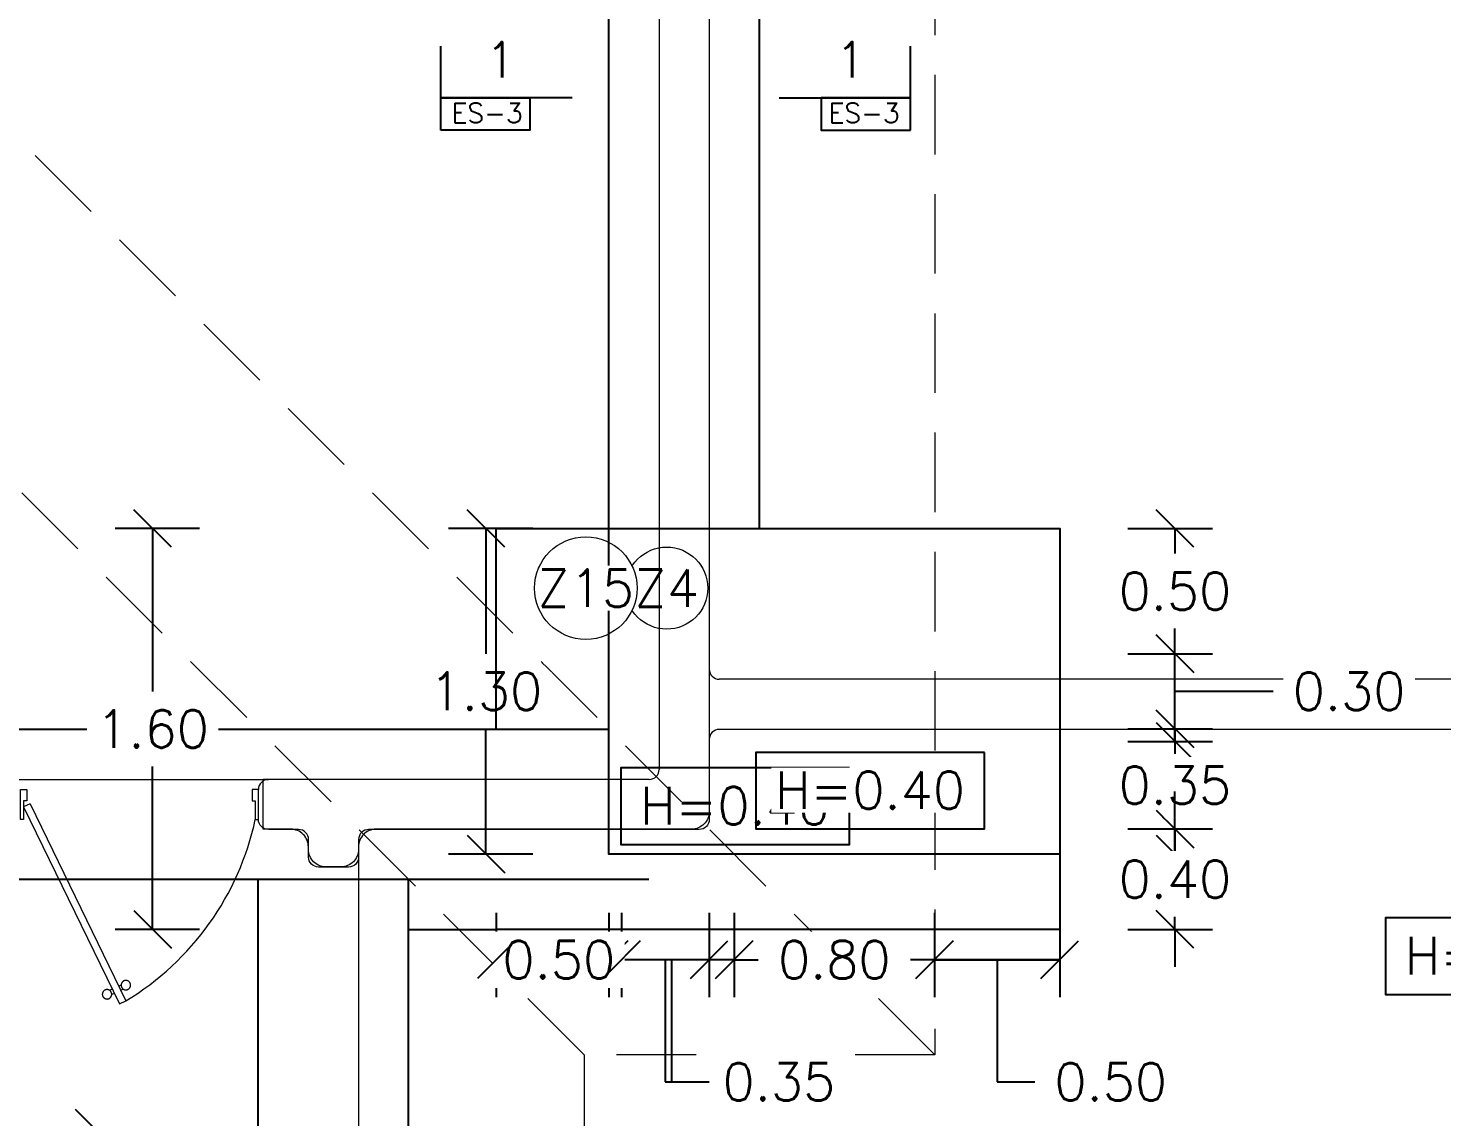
# Model space of a CAD drawing. Header units: metres. Extents: x -25 to 234, y -27 to 52.
# Drawn here: x 93.25 to 98.89, y 41.48 to 45.83 of the extents above; entities that cross this region are included whole.
import ezdxf

# ---------------------------------------------------------------- set-up
doc = ezdxf.new("R2010")
doc.units = ezdxf.units.M
doc.header["$LTSCALE"] = 0.1
doc.header["$MEASUREMENT"] = 0
doc.header["$PDMODE"] = 66
doc.linetypes.add('CONTINUA', pattern=[0])
doc.linetypes.add('HIDDEN2', pattern=[4.7625, 3.175, -1.5875])
for name, color, linetype, lineweight in [('0-S-GRID-IDEN', 1, 'Continuous', 9), ('A-DOOR', 251, 'Continuous', 5), ('A-WALL', 7, 'Continuous', 5), ('baños', 251, 'Continuous', 0), ('piso', 253, 'Continuous', 0)]:
    doc.layers.add(name, color=color, linetype=linetype, lineweight=lineweight)
for name, color, linetype in [('001-DIMTEXTO', 4, 'Continuous'), ('DIMENSIONES', 7, 'Continuous'), ('DIMTEXTO', 4, 'Continuous'), ('HATCH', 8, 'Continuous'), ('TEXTOS', 4, 'Continuous'), ('ZAPATAS', 6, 'Continuous')]:
    doc.layers.add(name, color=color, linetype=linetype)
doc.layers.add('Techos 1', color=7, linetype='HIDDEN2', lineweight=9, true_color=0x42391a)
doc.styles.add('SMPLEX', font='simplex.shx')
doc.dimstyles.new('DIM-75', dxfattribs={"dimscale": 0.75, "dimtxt": 0.2, "dimasz": 0.2, "dimexe": 0.2, "dimexo": 0.2, "dimgap": 0.1, "dimtad": 0, "dimtih": 1, "dimtoh": 1, "dimzin": 0, "dimdsep": 46, "dimtxsty": 'SMPLEX', "dimblk1": 'OBLIQUE', "dimblk2": 'OBLIQUE', "dimsah": 1, "dimcen": 0.2, "dimclrd": 4, "dimclre": 4, "dimclrt": 4, "dimadec": 0, "dimazin": 0, "dimtfac": 1, "dimtmove": 1, "dimatfit": 3, "dimldrblk": 'OPEN30', "dimfxl": 0.25, "dimfxlon": 1, "dimtfill": 1, "dimtolj": 1, "dimtzin": 0, "dimarcsym": 0})

# ---------------------------------------------------------------- blocks, each defined once
blk = doc.blocks.new('A$C2bbc346b')
at = {"layer": 'A-WALL', "color": 8}
blk.add_line((7.8, -0.27), (7.8, -6.13), dxfattribs=at)
blk.add_lwpolyline([(8, -0.27), (8, -6.33, -0.414214), (7.93, -6.4), (6.67, -6.4, 0.414214), (6.6, -6.47), (6.6, -6.48, -0.414214), (6.53, -6.55), (6.47, -6.55, -0.414214), (6.4, -6.48), (6.4, -6.47, 0.414214), (6.33, -6.4), (6.22, -6.4), (6.22, -6.2), (7.73, -6.2)], format="xyb", dxfattribs=at)
blk = doc.blocks.new('_Oblique')
at = {"color": 0, "linetype": 'ByBlock', "lineweight": -2}
blk.add_line((-0.5, -0.5), (0.5, 0.5), dxfattribs=at)
blk = doc.blocks.new('*D880')
at = {"layer": 'Defpoints', "color": 0, "linetype": 'CONTINUA', "transparency": 16777216}
for p in [(96.0674, 43.0342), (96.8674, 43.0342), (96.8674, 42.112)]:
    blk.add_point(p, dxfattribs=at)
at = {"layer": 'DIMENSIONES', "color": 4, "linetype": 'CONTINUA', "lineweight": -2, "transparency": 16777216}
for p, q in [((96.0674, 42.2995), (96.0674, 41.962)), ((96.8674, 42.2995), (96.8674, 41.962)), ((96.0674, 42.112), (96.1638, 42.112)), ((96.8674, 42.112), (96.771, 42.112))]:
    blk.add_line(p, q, dxfattribs=at)
at = {"layer": 'DIMENSIONES', "color": 4, "linetype": 'CONTINUA', "lineweight": -2, "transparency": 16777216, "xscale": 0.15, "yscale": 0.15, "zscale": 0.15, "rotation": 180}
blk.add_blockref('_Oblique', (96.0674, 42.112), dxfattribs=at)
at = {"layer": 'DIMENSIONES', "color": 4, "linetype": 'CONTINUA', "lineweight": -2, "transparency": 16777216, "xscale": 0.15, "yscale": 0.15, "zscale": 0.15}
blk.add_blockref('_Oblique', (96.8674, 42.112), dxfattribs=at)
at = {"layer": 'DIMENSIONES', "color": 4, "linetype": 'CONTINUA', "transparency": 16777216, "insert": (96.4674, 42.112), "char_height": 0.15, "attachment_point": 5, "style": 'SMPLEX', "bg_fill": 3, "box_fill_scale": 1.25, "bg_fill_color": 256, "bg_fill_true_color": 13158600, "bg_fill_transparency": 0}
blk.add_mtext('\\A1;0.80', dxfattribs=at)
blk = doc.blocks.new('_Open30')
at = {"layer": 'DIMTEXTO', "color": 0, "lineweight": -2}
for p, q in [((-1, 0.268), (0, 0)), ((0, 0), (-1, -0.268)), ((0, 0), (-1, 0))]:
    blk.add_line(p, q, dxfattribs=at)
blk = doc.blocks.new('*D881')
at = {"layer": 'Defpoints', "color": 0, "linetype": 'CONTINUA', "transparency": 16777216}
for p in [(96.8674, 43.3342), (97.8273, 43.3342), (97.3688, 43.0342)]:
    blk.add_point(p, dxfattribs=at)
at = {"layer": 'DIMENSIONES', "color": 4, "linetype": 'CONTINUA', "lineweight": -2, "transparency": 16777216}
for p, q in [((97.6398, 43.3342), (97.9773, 43.3342)), ((97.8273, 43.0342), (97.8273, 43.3342)), ((97.8273, 43.1842), (98.0693, 43.1842)), ((98.0693, 43.1842), (98.2193, 43.1842)), ((97.6398, 43.0342), (97.9773, 43.0342))]:
    blk.add_line(p, q, dxfattribs=at)
at = {"layer": 'DIMENSIONES', "color": 4, "linetype": 'CONTINUA', "lineweight": -2, "transparency": 16777216, "xscale": 0.15, "yscale": 0.15, "zscale": 0.15}
for p, rotation in [((97.8273, 43.3342), 90), ((97.8273, 43.0342), 270)]:
    blk.add_blockref('_Oblique', p, dxfattribs=dict(at, rotation=rotation))
at = {"layer": 'DIMENSIONES', "color": 4, "linetype": 'CONTINUA', "transparency": 16777216, "insert": (98.5228, 43.1842), "char_height": 0.15, "attachment_point": 5, "style": 'SMPLEX', "bg_fill": 3, "box_fill_scale": 1.25, "bg_fill_color": 256, "bg_fill_true_color": 13158600, "bg_fill_transparency": 0}
blk.add_mtext('\\A1;0.30', dxfattribs=at)
blk = doc.blocks.new('*D882')
at = {"layer": 'Defpoints', "color": 0, "linetype": 'CONTINUA', "transparency": 16777216}
for p in [(95.5674, 42.1785), (97.3674, 42.1785), (97.3674, 41.2368)]:
    blk.add_point(p, dxfattribs=at)
at = {"layer": 'DIMENSIONES', "color": 4, "linetype": 'CONTINUA', "lineweight": -2, "transparency": 16777216}
for p, q in [((95.5674, 41.4243), (95.5674, 41.0868)), ((97.3674, 41.4243), (97.3674, 41.0868)), ((95.5674, 41.2368), (96.1781, 41.2368)), ((97.3674, 41.2368), (96.7567, 41.2368))]:
    blk.add_line(p, q, dxfattribs=at)
at = {"layer": 'DIMENSIONES', "color": 4, "linetype": 'CONTINUA', "lineweight": -2, "transparency": 16777216, "xscale": 0.15, "yscale": 0.15, "zscale": 0.15, "rotation": 180}
blk.add_blockref('_Oblique', (95.5674, 41.2368), dxfattribs=at)
at = {"layer": 'DIMENSIONES', "color": 4, "linetype": 'CONTINUA', "lineweight": -2, "transparency": 16777216, "xscale": 0.15, "yscale": 0.15, "zscale": 0.15}
blk.add_blockref('_Oblique', (97.3674, 41.2368), dxfattribs=at)
at = {"layer": 'DIMENSIONES', "color": 4, "linetype": 'CONTINUA', "transparency": 16777216, "insert": (96.4674, 41.2368), "char_height": 0.15, "attachment_point": 5, "style": 'SMPLEX', "bg_fill": 3, "box_fill_scale": 1.25, "bg_fill_color": 256, "bg_fill_true_color": 13158600, "bg_fill_transparency": 0}
blk.add_mtext('\\A1;1.80', dxfattribs=at)
blk = doc.blocks.new('*D914')
at = {"layer": 'Defpoints', "color": 0, "linetype": 'CONTINUA', "transparency": 16777216}
for p in [(95.0764, 43.8342), (95.5674, 43.8342), (95.5674, 42.5342)]:
    blk.add_point(p, dxfattribs=at)
at = {"layer": 'DIMENSIONES', "color": 4, "linetype": 'CONTINUA', "lineweight": -2, "transparency": 16777216}
for p, q in [((95.2639, 43.8342), (94.9264, 43.8342)), ((95.0764, 43.8342), (95.0764, 43.3342)), ((95.0764, 42.5342), (95.0764, 43.0342)), ((95.2639, 42.5342), (94.9264, 42.5342))]:
    blk.add_line(p, q, dxfattribs=at)
at = {"layer": 'DIMENSIONES', "color": 4, "linetype": 'CONTINUA', "lineweight": -2, "transparency": 16777216, "xscale": 0.15, "yscale": 0.15, "zscale": 0.15}
for p, rotation in [((95.0764, 43.8342), 90), ((95.0764, 42.5342), 270)]:
    blk.add_blockref('_Oblique', p, dxfattribs=dict(at, rotation=rotation))
at = {"layer": 'DIMENSIONES', "color": 4, "linetype": 'CONTINUA', "transparency": 16777216, "insert": (95.0764, 43.1842), "char_height": 0.15, "attachment_point": 5, "style": 'SMPLEX', "bg_fill": 3, "box_fill_scale": 1.25, "bg_fill_color": 256, "bg_fill_true_color": 13158600, "bg_fill_transparency": 0}
blk.add_mtext('\\A1;1.30', dxfattribs=at)
blk = doc.blocks.new('*D883')
at = {"layer": 'Defpoints', "color": 0, "linetype": 'CONTINUA', "transparency": 16777216}
for p in [(97.3688, 43.0342), (97.3688, 42.5342), (97.8273, 42.5342)]:
    blk.add_point(p, dxfattribs=at)
at = {"layer": 'DIMENSIONES', "color": 4, "linetype": 'CONTINUA', "lineweight": -2, "transparency": 16777216}
for p, q in [((97.6398, 43.0342), (97.9773, 43.0342)), ((97.8273, 43.0342), (97.8273, 42.9342)), ((97.8273, 42.5342), (97.8273, 42.6342)), ((97.6398, 42.5342), (97.9773, 42.5342))]:
    blk.add_line(p, q, dxfattribs=at)
at = {"layer": 'DIMENSIONES', "color": 4, "linetype": 'CONTINUA', "lineweight": -2, "transparency": 16777216, "xscale": 0.15, "yscale": 0.15, "zscale": 0.15}
for p, rotation in [((97.8273, 43.0342), 90), ((97.8273, 42.5342), 270)]:
    blk.add_blockref('_Oblique', p, dxfattribs=dict(at, rotation=rotation))
at = {"layer": 'DIMENSIONES', "color": 4, "linetype": 'CONTINUA', "transparency": 16777216, "insert": (97.8273, 42.7842), "char_height": 0.15, "attachment_point": 5, "style": 'SMPLEX', "bg_fill": 3, "box_fill_scale": 1.25, "bg_fill_color": 256, "bg_fill_true_color": 13158600, "bg_fill_transparency": 0}
blk.add_mtext('\\A1;0.50', dxfattribs=at)
blk = doc.blocks.new('*D915')
at = {"layer": 'Defpoints', "color": 0, "linetype": 'CONTINUA', "transparency": 16777216}
for p in [(96.8674, 43.8342), (97.8273, 43.8342), (96.8674, 43.3342)]:
    blk.add_point(p, dxfattribs=at)
at = {"layer": 'DIMENSIONES', "color": 4, "linetype": 'CONTINUA', "lineweight": -2, "transparency": 16777216}
for p, q in [((97.6398, 43.8342), (97.9773, 43.8342)), ((97.8273, 43.8342), (97.8273, 43.7342)), ((97.8273, 43.3342), (97.8273, 43.4342)), ((97.6398, 43.3342), (97.9773, 43.3342))]:
    blk.add_line(p, q, dxfattribs=at)
at = {"layer": 'DIMENSIONES', "color": 4, "linetype": 'CONTINUA', "lineweight": -2, "transparency": 16777216, "xscale": 0.15, "yscale": 0.15, "zscale": 0.15}
for p, rotation in [((97.8273, 43.8342), 90), ((97.8273, 43.3342), 270)]:
    blk.add_blockref('_Oblique', p, dxfattribs=dict(at, rotation=rotation))
at = {"layer": 'DIMENSIONES', "color": 4, "linetype": 'CONTINUA', "transparency": 16777216, "insert": (97.8273, 43.5842), "char_height": 0.15, "attachment_point": 5, "style": 'SMPLEX', "bg_fill": 3, "box_fill_scale": 1.25, "bg_fill_color": 256, "bg_fill_true_color": 13158600, "bg_fill_transparency": 0}
blk.add_mtext('\\A1;0.50', dxfattribs=at)
blk = doc.blocks.new('*D916')
at = {"layer": 'Defpoints', "color": 0, "linetype": 'CONTINUA', "transparency": 16777216}
for p in [(96.8674, 43.0342), (97.3674, 43.0342), (97.3674, 42.112)]:
    blk.add_point(p, dxfattribs=at)
at = {"layer": 'DIMENSIONES', "color": 4, "linetype": 'CONTINUA', "lineweight": -2, "transparency": 16777216}
for p, q in [((96.8674, 42.2995), (96.8674, 41.962)), ((97.3674, 42.2995), (97.3674, 41.962)), ((96.8674, 42.112), (97.3674, 42.112)), ((97.1174, 42.112), (97.1174, 41.6245)), ((97.1174, 41.6245), (97.2674, 41.6245))]:
    blk.add_line(p, q, dxfattribs=at)
at = {"layer": 'DIMENSIONES', "color": 4, "linetype": 'CONTINUA', "lineweight": -2, "transparency": 16777216, "xscale": 0.15, "yscale": 0.15, "zscale": 0.15, "rotation": 180}
blk.add_blockref('_Oblique', (96.8674, 42.112), dxfattribs=at)
at = {"layer": 'DIMENSIONES', "color": 4, "linetype": 'CONTINUA', "lineweight": -2, "transparency": 16777216, "xscale": 0.15, "yscale": 0.15, "zscale": 0.15}
blk.add_blockref('_Oblique', (97.3674, 42.112), dxfattribs=at)
at = {"layer": 'DIMENSIONES', "color": 4, "linetype": 'CONTINUA', "transparency": 16777216, "insert": (97.571, 41.6245), "char_height": 0.15, "attachment_point": 5, "style": 'SMPLEX', "bg_fill": 3, "box_fill_scale": 1.25, "bg_fill_color": 256, "bg_fill_true_color": 13158600, "bg_fill_transparency": 0}
blk.add_mtext('\\A1;0.50', dxfattribs=at)
blk = doc.blocks.new('*D884')
at = {"layer": 'Defpoints', "color": 0, "linetype": 'CONTINUA', "transparency": 16777216}
for p in [(95.5674, 43.0342), (96.0674, 43.0342), (95.5674, 42.112)]:
    blk.add_point(p, dxfattribs=at)
at = {"layer": 'DIMENSIONES', "color": 4, "linetype": 'CONTINUA', "lineweight": -2, "transparency": 16777216}
for p, q in [((95.5674, 42.2995), (95.5674, 41.962)), ((96.0674, 42.2995), (96.0674, 41.962)), ((96.0674, 42.112), (95.5674, 42.112)), ((95.8174, 42.112), (95.8174, 41.6245)), ((95.8174, 41.6245), (95.9674, 41.6245))]:
    blk.add_line(p, q, dxfattribs=at)
at = {"layer": 'DIMENSIONES', "color": 4, "linetype": 'CONTINUA', "lineweight": -2, "transparency": 16777216, "xscale": 0.15, "yscale": 0.15, "zscale": 0.15, "rotation": 180}
blk.add_blockref('_Oblique', (95.5674, 42.112), dxfattribs=at)
at = {"layer": 'DIMENSIONES', "color": 4, "linetype": 'CONTINUA', "lineweight": -2, "transparency": 16777216, "xscale": 0.15, "yscale": 0.15, "zscale": 0.15}
blk.add_blockref('_Oblique', (96.0674, 42.112), dxfattribs=at)
at = {"layer": 'DIMENSIONES', "color": 4, "linetype": 'CONTINUA', "transparency": 16777216, "insert": (96.271, 41.6245), "char_height": 0.15, "attachment_point": 5, "style": 'SMPLEX', "bg_fill": 3, "box_fill_scale": 1.25, "bg_fill_color": 256, "bg_fill_true_color": 13158600, "bg_fill_transparency": 0}
blk.add_mtext('\\A1;0.50', dxfattribs=at)
blk = doc.blocks.new('*D898')
at = {"layer": 'Defpoints', "color": 0, "linetype": 'CONTINUA', "transparency": 16777216}
for p in [(93.5129, 41.4386), (93.8674, 41.4386), (93.8674, 40.3396)]:
    blk.add_point(p, dxfattribs=at)
at = {"layer": 'DIMENSIONES', "color": 4, "linetype": 'CONTINUA', "lineweight": -2, "transparency": 16777216}
for p, q in [((93.7004, 41.4386), (93.3629, 41.4386)), ((93.5129, 41.4386), (93.5129, 41.0391)), ((93.5129, 40.3396), (93.5129, 40.7391)), ((93.7004, 40.3396), (93.3629, 40.3396))]:
    blk.add_line(p, q, dxfattribs=at)
at = {"layer": 'DIMENSIONES', "color": 4, "linetype": 'CONTINUA', "lineweight": -2, "transparency": 16777216, "xscale": 0.15, "yscale": 0.15, "zscale": 0.15}
for p, rotation in [((93.5129, 41.4386), 90), ((93.5129, 40.3396), 270)]:
    blk.add_blockref('_Oblique', p, dxfattribs=dict(at, rotation=rotation))
at = {"layer": 'DIMENSIONES', "color": 4, "linetype": 'CONTINUA', "transparency": 16777216, "insert": (93.5129, 40.8891), "char_height": 0.15, "attachment_point": 5, "style": 'SMPLEX', "bg_fill": 3, "box_fill_scale": 1.25, "bg_fill_color": 256, "bg_fill_true_color": 13158600, "bg_fill_transparency": 0}
blk.add_mtext('\\A1;1.10', dxfattribs=at)
blk = doc.blocks.new('puerta 1.00')
at = {"layer": 'A-DOOR'}
for p, q in [((-0.15, -0.0125), (-0.9369, -0.3949)), ((-0.1376, -0.038), (-0.9245, -0.4204)), ((-0.1376, -0.038), (-0.15, -0.0125)), ((-0.9369, -0.3949), (-0.9245, -0.4204)), ((-0.8946, -0.3743), (-0.8996, -0.3641)), ((-0.8777, -0.3661), (-0.8826, -0.3559)), ((-0.8653, -0.3916), (-0.8603, -0.4018)), ((-0.8822, -0.3998), (-0.8772, -0.4101))]:
    blk.add_line(p, q, dxfattribs=at)
for points in [[(-0.08, 0), (-0.08, -0.025), (-0.125, -0.025), (-0.125, -0.0125), (-0.2, -0.0125), (-0.2, 0), (-0.08, 0)], [(-0.08, -0.95), (-0.08, -0.925), (-0.125, -0.925), (-0.125, -0.9375), (-0.2, -0.9375), (-0.2, -0.95), (-0.08, -0.95)]]:
    blk.add_lwpolyline(points, dxfattribs=at)
blk.add_arc((0.0366, 0.1602), 1.1229, 211.1336, 257.8343, dxfattribs=at)
for points in [[(-0.8982, -0.3642), (-0.9033, -0.3642), (-0.912, -0.3591), (-0.917, -0.3504), (-0.917, -0.3403), (-0.912, -0.3316), (-0.9033, -0.3265), (-0.8932, -0.3265), (-0.8844, -0.3316), (-0.8794, -0.3403), (-0.8794, -0.3504), (-0.8844, -0.3591), (-0.8932, -0.3642), (-0.8982, -0.3642)], [(-0.8617, -0.4394), (-0.8667, -0.4394), (-0.8754, -0.4344), (-0.8805, -0.4256), (-0.8805, -0.4156), (-0.8754, -0.4068), (-0.8667, -0.4018), (-0.8566, -0.4018), (-0.8479, -0.4068), (-0.8428, -0.4156), (-0.8428, -0.4257), (-0.8479, -0.4344), (-0.8566, -0.4394), (-0.8617, -0.4394)]]:
    blk.add_open_spline(points, degree=2, dxfattribs=at)
blk = doc.blocks.new('PL BASE 1N NASAS 09')
at = {"layer": 'A-WALL'}
for p, q in [((-114.6311, -35.4897), (-114.6311, -41.4097)), ((-114.4311, -35.4897), (-114.4311, -41.0097)), ((-112.399, -41.0497), (-114.3911, -41.0497)), ((-110.2711, -41.0497), (-112.399, -41.0497)), ((-107.7211, -41.2497), (-112.4011, -41.2497)), ((-114.6711, -41.4497), (-116.1911, -41.4497))]:
    blk.add_line(p, q, dxfattribs=at)
blk.add_lwpolyline([(-112.4011, -41.2497), (-114.3911, -41.2497, 0.414214), (-114.4311, -41.2897), (-114.4311, -41.6097, -0.414214), (-114.4711, -41.6497), (-115.7911, -41.6497, 0.414214), (-115.8311, -41.6897), (-115.8311, -41.7597, -0.414214), (-115.8711, -41.7997), (-115.9911, -41.7997, -0.414214), (-116.0311, -41.7597), (-116.0311, -41.6897, 0.414214), (-116.0711, -41.6497), (-116.1911, -41.6497, -0.414214), (-116.2311, -41.6097), (-116.2311, -41.4897)], format="xyb", dxfattribs=at)
for centre, start, end in [((-114.3911, -41.0097), 180, 270), ((-114.6711, -41.4097), 270, 0), ((-116.1911, -41.4897), 90, 180)]:
    blk.add_arc(centre, 0.04, start, end, dxfattribs=at)
at = {"layer": 'piso'}
for p, q in [((-117.2211, -41.4497), (-116.1911, -41.4497)), ((-115.8311, -41.7297), (-115.8311, -43.1398))]:
    blk.add_line(p, q, dxfattribs=at)
at = {"layer": 'Techos 1'}
for p, q in [((-113.5311, -34.3497), (-113.5311, -42.5497)), ((-113.5311, -42.5497), (-117.6311, -38.4497)), ((-114.9311, -42.5497), (-118.0811, -39.3997)), ((-113.5311, -42.5497), (-114.9311, -42.5497)), ((-114.9311, -42.5497), (-114.9311, -47.9497))]:
    blk.add_line(p, q, dxfattribs=at)
at = {"layer": 'A-DOOR', "rotation": 90.00000000000001}
blk.add_blockref('puerta 1.00', (-117.1811, -41.4097), dxfattribs=at)
blk = doc.blocks.new('*D1099')
at = {"layer": 'Defpoints', "color": 0, "linetype": 'CONTINUA', "transparency": 16777216}
for p in [(101.0491, -8.0059), (101.8491, -8.0059), (101.8491, -8.928)]:
    blk.add_point(p, dxfattribs=at)
at = {"layer": 'DIMENSIONES', "color": 4, "linetype": 'CONTINUA', "lineweight": -2, "transparency": 16777216}
for p, q in [((101.0491, -8.7405), (101.0491, -9.078)), ((101.8491, -8.7405), (101.8491, -9.078)), ((101.0491, -8.928), (101.1455, -8.928)), ((101.8491, -8.928), (101.7527, -8.928))]:
    blk.add_line(p, q, dxfattribs=at)
at = {"layer": 'DIMENSIONES', "color": 4, "linetype": 'CONTINUA', "lineweight": -2, "transparency": 16777216, "xscale": 0.15, "yscale": 0.15, "zscale": 0.15, "rotation": 180}
blk.add_blockref('_Oblique', (101.0491, -8.928), dxfattribs=at)
at = {"layer": 'DIMENSIONES', "color": 4, "linetype": 'CONTINUA', "lineweight": -2, "transparency": 16777216, "xscale": 0.15, "yscale": 0.15, "zscale": 0.15}
blk.add_blockref('_Oblique', (101.8491, -8.928), dxfattribs=at)
at = {"layer": 'DIMENSIONES', "color": 4, "linetype": 'CONTINUA', "transparency": 16777216, "insert": (101.4491, -8.928), "char_height": 0.15, "attachment_point": 5, "style": 'SMPLEX', "bg_fill": 3, "box_fill_scale": 1.25, "bg_fill_color": 256, "bg_fill_true_color": 13158600, "bg_fill_transparency": 0}
blk.add_mtext('\\A1;0.80', dxfattribs=at)
blk = doc.blocks.new('*D1100')
at = {"layer": 'Defpoints', "color": 0, "linetype": 'CONTINUA', "transparency": 16777216}
for p in [(101.8491, -7.7059), (102.809, -7.7059), (102.3505, -8.0059)]:
    blk.add_point(p, dxfattribs=at)
at = {"layer": 'DIMENSIONES', "color": 4, "linetype": 'CONTINUA', "lineweight": -2, "transparency": 16777216}
for p, q in [((102.6215, -7.7059), (102.959, -7.7059)), ((102.809, -8.0059), (102.809, -7.7059)), ((102.809, -7.8559), (103.0509, -7.8559)), ((103.0509, -7.8559), (103.2009, -7.8559)), ((102.6215, -8.0059), (102.959, -8.0059))]:
    blk.add_line(p, q, dxfattribs=at)
at = {"layer": 'DIMENSIONES', "color": 4, "linetype": 'CONTINUA', "lineweight": -2, "transparency": 16777216, "xscale": 0.15, "yscale": 0.15, "zscale": 0.15}
for p, rotation in [((102.809, -7.7059), 90), ((102.809, -8.0059), 270)]:
    blk.add_blockref('_Oblique', p, dxfattribs=dict(at, rotation=rotation))
at = {"layer": 'DIMENSIONES', "color": 4, "linetype": 'CONTINUA', "transparency": 16777216, "insert": (103.5045, -7.8559), "char_height": 0.15, "attachment_point": 5, "style": 'SMPLEX', "bg_fill": 3, "box_fill_scale": 1.25, "bg_fill_color": 256, "bg_fill_true_color": 13158600, "bg_fill_transparency": 0}
blk.add_mtext('\\A1;0.30', dxfattribs=at)
blk = doc.blocks.new('*D1101')
at = {"layer": 'Defpoints', "color": 0, "linetype": 'CONTINUA', "transparency": 16777216}
for p in [(100.0991, -8.0069), (102.3491, -8.8616), (102.3491, -9.8033)]:
    blk.add_point(p, dxfattribs=at)
at = {"layer": 'DIMENSIONES', "color": 4, "linetype": 'CONTINUA', "lineweight": -2, "transparency": 16777216}
for p, q in [((100.0991, -9.6158), (100.0991, -9.9533)), ((102.3491, -9.6158), (102.3491, -9.9533)), ((100.0991, -9.8033), (100.9205, -9.8033)), ((102.3491, -9.8033), (101.5277, -9.8033))]:
    blk.add_line(p, q, dxfattribs=at)
at = {"layer": 'DIMENSIONES', "color": 4, "linetype": 'CONTINUA', "lineweight": -2, "transparency": 16777216, "xscale": 0.15, "yscale": 0.15, "zscale": 0.15, "rotation": 180}
blk.add_blockref('_Oblique', (100.0991, -9.8033), dxfattribs=at)
at = {"layer": 'DIMENSIONES', "color": 4, "linetype": 'CONTINUA', "lineweight": -2, "transparency": 16777216, "xscale": 0.15, "yscale": 0.15, "zscale": 0.15}
blk.add_blockref('_Oblique', (102.3491, -9.8033), dxfattribs=at)
at = {"layer": 'DIMENSIONES', "color": 4, "linetype": 'CONTINUA', "transparency": 16777216, "insert": (101.2241, -9.8033), "char_height": 0.15, "attachment_point": 5, "style": 'SMPLEX', "bg_fill": 3, "box_fill_scale": 1.25, "bg_fill_color": 256, "bg_fill_true_color": 13158600, "bg_fill_transparency": 0}
blk.add_mtext('\\A1;2.25', dxfattribs=at)
blk = doc.blocks.new('*D1102')
at = {"layer": 'Defpoints', "color": 0, "linetype": 'CONTINUA', "transparency": 16777216}
for p in [(100.9491, -8.0559), (100.9491, -8.4059), (102.809, -8.4059)]:
    blk.add_point(p, dxfattribs=at)
at = {"layer": 'DIMENSIONES', "color": 4, "linetype": 'CONTINUA', "lineweight": -2, "transparency": 16777216}
for p, q in [((102.809, -8.0559), (102.809, -7.9059)), ((102.6215, -8.0559), (102.959, -8.0559)), ((102.809, -8.0559), (102.809, -8.0809)), ((102.6215, -8.4059), (102.959, -8.4059)), ((102.809, -8.4059), (102.809, -8.3809)), ((102.809, -8.4059), (102.809, -8.5559))]:
    blk.add_line(p, q, dxfattribs=at)
at = {"layer": 'DIMENSIONES', "color": 4, "linetype": 'CONTINUA', "lineweight": -2, "transparency": 16777216, "xscale": 0.15, "yscale": 0.15, "zscale": 0.15}
for p, rotation in [((102.809, -8.0559), 270), ((102.809, -8.4059), 90)]:
    blk.add_blockref('_Oblique', p, dxfattribs=dict(at, rotation=rotation))
at = {"layer": 'DIMENSIONES', "color": 4, "linetype": 'CONTINUA', "transparency": 16777216, "insert": (102.809, -8.2309), "char_height": 0.15, "attachment_point": 5, "style": 'SMPLEX', "bg_fill": 3, "box_fill_scale": 1.25, "bg_fill_color": 256, "bg_fill_true_color": 13158600, "bg_fill_transparency": 0}
blk.add_mtext('\\A1;0.35', dxfattribs=at)
blk = doc.blocks.new('*D1104')
at = {"layer": 'Defpoints', "color": 0, "linetype": 'CONTINUA', "transparency": 16777216}
for p in [(102.3491, -7.2059), (102.809, -7.2059), (101.8491, -7.7059)]:
    blk.add_point(p, dxfattribs=at)
at = {"layer": 'DIMENSIONES', "color": 4, "linetype": 'CONTINUA', "lineweight": -2, "transparency": 16777216}
for p, q in [((102.6215, -7.2059), (102.959, -7.2059)), ((102.809, -7.2059), (102.809, -7.3059)), ((102.809, -7.7059), (102.809, -7.6059)), ((102.6215, -7.7059), (102.959, -7.7059))]:
    blk.add_line(p, q, dxfattribs=at)
at = {"layer": 'DIMENSIONES', "color": 4, "linetype": 'CONTINUA', "lineweight": -2, "transparency": 16777216, "xscale": 0.15, "yscale": 0.15, "zscale": 0.15}
for p, rotation in [((102.809, -7.2059), 90), ((102.809, -7.7059), 270)]:
    blk.add_blockref('_Oblique', p, dxfattribs=dict(at, rotation=rotation))
at = {"layer": 'DIMENSIONES', "color": 4, "linetype": 'CONTINUA', "transparency": 16777216, "insert": (102.809, -7.4559), "char_height": 0.15, "attachment_point": 5, "style": 'SMPLEX', "bg_fill": 3, "box_fill_scale": 1.25, "bg_fill_color": 256, "bg_fill_true_color": 13158600, "bg_fill_transparency": 0}
blk.add_mtext('\\A1;0.50', dxfattribs=at)
blk = doc.blocks.new('*D1105')
at = {"layer": 'Defpoints', "color": 0, "linetype": 'CONTINUA', "transparency": 16777216}
for p in [(101.8491, -8.0059), (102.3491, -8.0064), (101.8491, -8.928)]:
    blk.add_point(p, dxfattribs=at)
at = {"layer": 'DIMENSIONES', "color": 4, "linetype": 'CONTINUA', "lineweight": -2, "transparency": 16777216}
for p, q in [((101.8491, -8.7405), (101.8491, -9.078)), ((102.3491, -8.7405), (102.3491, -9.078)), ((102.3491, -8.928), (101.8491, -8.928)), ((102.0991, -8.928), (102.0991, -9.4155)), ((102.0991, -9.4155), (102.2491, -9.4155))]:
    blk.add_line(p, q, dxfattribs=at)
at = {"layer": 'DIMENSIONES', "color": 4, "linetype": 'CONTINUA', "lineweight": -2, "transparency": 16777216, "xscale": 0.15, "yscale": 0.15, "zscale": 0.15, "rotation": 180}
blk.add_blockref('_Oblique', (101.8491, -8.928), dxfattribs=at)
at = {"layer": 'DIMENSIONES', "color": 4, "linetype": 'CONTINUA', "lineweight": -2, "transparency": 16777216, "xscale": 0.15, "yscale": 0.15, "zscale": 0.15}
blk.add_blockref('_Oblique', (102.3491, -8.928), dxfattribs=at)
at = {"layer": 'DIMENSIONES', "color": 4, "linetype": 'CONTINUA', "transparency": 16777216, "insert": (102.5527, -9.4155), "char_height": 0.15, "attachment_point": 5, "style": 'SMPLEX', "bg_fill": 3, "box_fill_scale": 1.25, "bg_fill_color": 256, "bg_fill_true_color": 13158600, "bg_fill_transparency": 0}
blk.add_mtext('\\A1;0.50', dxfattribs=at)
blk = doc.blocks.new('*D1103')
at = {"layer": 'Defpoints', "color": 0, "linetype": 'CONTINUA', "transparency": 16777216}
for p in [(100.5991, -8.4059), (100.9491, -8.4059), (100.5991, -8.928)]:
    blk.add_point(p, dxfattribs=at)
at = {"layer": 'DIMENSIONES', "color": 4, "linetype": 'CONTINUA', "lineweight": -2, "transparency": 16777216}
for p, q in [((100.5991, -8.7405), (100.5991, -9.078)), ((100.9491, -8.7405), (100.9491, -9.078)), ((100.9491, -8.928), (100.5991, -8.928)), ((100.7741, -8.928), (100.7741, -9.4155)), ((100.7741, -9.4155), (100.9241, -9.4155))]:
    blk.add_line(p, q, dxfattribs=at)
at = {"layer": 'DIMENSIONES', "color": 4, "linetype": 'CONTINUA', "lineweight": -2, "transparency": 16777216, "xscale": 0.15, "yscale": 0.15, "zscale": 0.15, "rotation": 180}
blk.add_blockref('_Oblique', (100.5991, -8.928), dxfattribs=at)
at = {"layer": 'DIMENSIONES', "color": 4, "linetype": 'CONTINUA', "lineweight": -2, "transparency": 16777216, "xscale": 0.15, "yscale": 0.15, "zscale": 0.15}
blk.add_blockref('_Oblique', (100.9491, -8.928), dxfattribs=at)
at = {"layer": 'DIMENSIONES', "color": 4, "linetype": 'CONTINUA', "transparency": 16777216, "insert": (101.2277, -9.4155), "char_height": 0.15, "attachment_point": 5, "style": 'SMPLEX', "bg_fill": 3, "box_fill_scale": 1.25, "bg_fill_color": 256, "bg_fill_true_color": 13158600, "bg_fill_transparency": 0}
blk.add_mtext('\\A1;0.35', dxfattribs=at)
blk = doc.blocks.new('*D1179')
at = {"layer": 'Defpoints', "color": 0, "linetype": 'CONTINUA', "transparency": 16777216}
for p in [(98.4946, -9.6015), (98.8491, -9.6015), (98.8491, -10.7004)]:
    blk.add_point(p, dxfattribs=at)
at = {"layer": 'DIMENSIONES', "color": 4, "linetype": 'CONTINUA', "lineweight": -2, "transparency": 16777216}
for p, q in [((98.6821, -9.6015), (98.3446, -9.6015)), ((98.4946, -9.6015), (98.4946, -10.0009)), ((98.4946, -10.7004), (98.4946, -10.3009)), ((98.6821, -10.7004), (98.3446, -10.7004))]:
    blk.add_line(p, q, dxfattribs=at)
at = {"layer": 'DIMENSIONES', "color": 4, "linetype": 'CONTINUA', "lineweight": -2, "transparency": 16777216, "xscale": 0.15, "yscale": 0.15, "zscale": 0.15}
for p, rotation in [((98.4946, -9.6015), 90), ((98.4946, -10.7004), 270)]:
    blk.add_blockref('_Oblique', p, dxfattribs=dict(at, rotation=rotation))
at = {"layer": 'DIMENSIONES', "color": 4, "linetype": 'CONTINUA', "transparency": 16777216, "insert": (98.4946, -10.1509), "char_height": 0.15, "attachment_point": 5, "style": 'SMPLEX', "bg_fill": 3, "box_fill_scale": 1.25, "bg_fill_color": 256, "bg_fill_true_color": 13158600, "bg_fill_transparency": 0}
blk.add_mtext('\\A1;1.10', dxfattribs=at)
blk = doc.blocks.new('*D1218')
at = {"layer": 'Defpoints', "color": 0, "linetype": 'CONTINUA', "transparency": 16777216}
for p in [(100.5991, -8.4059), (100.5991, -8.8069), (102.809, -8.8069)]:
    blk.add_point(p, dxfattribs=at)
at = {"layer": 'DIMTEXTO', "color": 4, "linetype": 'CONTINUA', "lineweight": -2, "transparency": 16777216}
for p, q in [((102.809, -8.4059), (102.809, -8.2559)), ((102.6215, -8.4059), (102.959, -8.4059)), ((102.809, -8.4059), (102.809, -8.4564)), ((102.809, -8.8069), (102.809, -8.7564)), ((102.6215, -8.8069), (102.959, -8.8069)), ((102.809, -8.8069), (102.809, -8.9569))]:
    blk.add_line(p, q, dxfattribs=at)
at = {"layer": 'DIMTEXTO', "color": 4, "linetype": 'CONTINUA', "lineweight": -2, "transparency": 16777216, "xscale": 0.15, "yscale": 0.15, "zscale": 0.15}
for p, rotation in [((102.809, -8.4059), 270), ((102.809, -8.8069), 90)]:
    blk.add_blockref('_Oblique', p, dxfattribs=dict(at, rotation=rotation))
at = {"layer": 'DIMTEXTO', "color": 4, "linetype": 'CONTINUA', "transparency": 16777216, "insert": (102.809, -8.6064), "char_height": 0.15, "attachment_point": 5, "style": 'SMPLEX', "bg_fill": 3, "box_fill_scale": 1.25, "bg_fill_color": 256, "bg_fill_true_color": 13158600, "bg_fill_transparency": 0}
blk.add_mtext('\\A1;0.40', dxfattribs=at)
blk = doc.blocks.new('*D1220')
at = {"layer": 'Defpoints', "color": 0, "linetype": 'CONTINUA', "transparency": 16777216}
for p in [(100.0991, -8.0059), (100.5991, -8.0064)]:
    blk.add_point(p, dxfattribs=at)
at = {"layer": 'DIMENSIONES', "color": 4, "linetype": 'CONTINUA', "lineweight": -2, "transparency": 16777216}
for p, q in [((100.0991, -8.7405), (100.0991, -9.078)), ((100.5991, -8.7405), (100.5991, -9.078)), ((100.5991, -8.928), (100.0991, -8.928))]:
    blk.add_line(p, q, dxfattribs=at)
at = {"layer": 'DIMENSIONES', "color": 4, "linetype": 'CONTINUA', "transparency": 16777216, "insert": (100.3491, -8.928), "char_height": 0.15, "attachment_point": 5, "style": 'SMPLEX', "bg_fill": 3, "box_fill_scale": 1.25, "bg_fill_color": 256, "bg_fill_true_color": 13158600, "bg_fill_transparency": 0}
blk.add_mtext('\\A1;0.50', dxfattribs=at)
at = {"layer": 'Defpoints', "color": 0, "linetype": 'CONTINUA', "transparency": 16777216}
blk.add_point((100.0991, -8.928), dxfattribs=at)
at = {"layer": 'DIMENSIONES', "color": 4, "linetype": 'CONTINUA', "lineweight": -2, "transparency": 16777216, "xscale": 0.15, "yscale": 0.15, "zscale": 0.15, "rotation": 180}
blk.add_blockref('_Oblique', (100.0991, -8.928), dxfattribs=at)
at = {"layer": 'DIMENSIONES', "color": 4, "linetype": 'CONTINUA', "lineweight": -2, "transparency": 16777216, "xscale": 0.15, "yscale": 0.15, "zscale": 0.15}
blk.add_blockref('_Oblique', (100.5991, -8.928), dxfattribs=at)
blk = doc.blocks.new('*D1221')
at = {"layer": 'Defpoints', "color": 0, "linetype": 'CONTINUA', "transparency": 16777216}
for p in [(98.7272, -7.2059), (100.0991, -7.2059), (99.7491, -8.8069)]:
    blk.add_point(p, dxfattribs=at)
at = {"layer": 'DIMTEXTO', "color": 4, "linetype": 'CONTINUA', "lineweight": -2, "transparency": 16777216}
for p, q in [((98.9147, -7.2059), (98.5772, -7.2059)), ((98.7272, -7.2059), (98.7272, -7.8564)), ((98.7272, -8.8069), (98.7272, -8.1564)), ((98.9147, -8.8069), (98.5772, -8.8069))]:
    blk.add_line(p, q, dxfattribs=at)
at = {"layer": 'DIMTEXTO', "color": 4, "linetype": 'CONTINUA', "lineweight": -2, "transparency": 16777216, "xscale": 0.15, "yscale": 0.15, "zscale": 0.15}
for p, rotation in [((98.7272, -7.2059), 90), ((98.7272, -8.8069), 270)]:
    blk.add_blockref('_Oblique', p, dxfattribs=dict(at, rotation=rotation))
at = {"layer": 'DIMTEXTO', "color": 4, "linetype": 'CONTINUA', "transparency": 16777216, "insert": (98.7272, -8.0064), "char_height": 0.15, "attachment_point": 5, "style": 'SMPLEX', "bg_fill": 3, "box_fill_scale": 1.25, "bg_fill_color": 256, "bg_fill_true_color": 13158600, "bg_fill_transparency": 0}
blk.add_mtext('\\A1;1.60', dxfattribs=at)
blk = doc.blocks.new('A$Cac76d8b6')
at = {"layer": 'DIMTEXTO', "color": 4}
blk.add_lwpolyline([(15.0974, 18.1768), (14.185, 18.1768), (14.185, 17.8712), (15.0974, 17.8712)], close=True, dxfattribs=at)
at = {"layer": 'TEXTOS', "color": 6, "linetype": 'Continuous', "ltscale": 0.01}
for p, q in [((10.4123, 21.3237), (10.4123, 21.6584)), ((12.2878, 21.3237), (12.2878, 21.6584))]:
    blk.add_line(p, q, dxfattribs=at)
at = {"layer": 'TEXTOS', "color": 5, "linetype": 'Continuous', "ltscale": 0.01}
for p, q in [((10.937, 21.4525), (10.4123, 21.4525)), ((11.7632, 21.4525), (12.2878, 21.4525))]:
    blk.add_line(p, q, dxfattribs=at)
at = {"layer": 'TEXTOS', "color": 8, "linetype": 'Continuous', "ltscale": 0.01}
for points in [[(10.4123, 21.3237), (10.4123, 21.4525), (10.7683, 21.4525), (10.7683, 21.3237)], [(12.2878, 21.3237), (12.2878, 21.4525), (11.9319, 21.4525), (11.9319, 21.3237)]]:
    blk.add_lwpolyline(points, close=True, dxfattribs=at)
at = {"layer": 'ZAPATAS', "lineweight": 25}
for p, q in [((11.084, 19.7322), (11.084, 24.0822)), ((11.684, 24.0822), (11.684, 19.7322)), ((4.334, 18.3311), (9.684, 18.3311)), ((9.684, 17.3366), (9.684, 18.3311)), ((10.284, 17.3366), (10.284, 18.1311))]:
    blk.add_line(p, q, dxfattribs=at)
at = {"layer": 'HATCH', "ltscale": 0.2}
blk.add_blockref('A$C2bbc346b', (3.484, 24.9311), dxfattribs=at)
at = {"layer": 'TEXTOS', "color": 4, "ltscale": 0.5, "char_height": 0.0781, "attachment_point": 5, "style": 'SMPLEX'}
for insert in [(10.5974, 21.3915), (12.1028, 21.3915)]:
    blk.add_mtext('ES-3', dxfattribs=dict(at, insert=insert))
at = {"layer": 'DIMTEXTO', "color": 4, "lineweight": -3, "char_height": 0.142, "attachment_point": 5, "style": 'SMPLEX', "bg_fill": 3, "box_fill_scale": 1.1, "bg_fill_color": 256, "bg_fill_true_color": 13158600, "bg_fill_transparency": 0}
for insert in [(10.651, 21.6043), (12.0491, 21.6043)]:
    blk.add_mtext('1', dxfattribs=dict(at, insert=insert))
at = {"layer": 'DIMTEXTO', "color": 4, "insert": (14.6406, 18.0258), "char_height": 0.15, "attachment_point": 5, "rotation": 0, "style": 'SMPLEX', "bg_fill": 3, "box_fill_scale": 1.1, "bg_fill_color": 256, "bg_fill_true_color": 13158600, "bg_fill_transparency": 0}
blk.add_mtext('\\A1;H=0.40', dxfattribs=at)
at = {"layer": 'DIMENSIONES', "linetype": 'CONTINUA'}
dim = blk.add_linear_dim(base=(12.384, 18.01), p1=(11.584, 18.9322), p2=(12.384, 18.9322), dimstyle='DIM-75', dxfattribs=at)
dim.commit()
dim.dimension.update_dxf_attribs({"geometry": '*D1099', "text_midpoint": (11.984, 18.01), "insert": (-89.4651, 26.938)})
dim = blk.add_linear_dim(base=(9.0295, 17.3366), p1=(9.384, 16.2376), p2=(9.384, 17.3366), angle=90, dimstyle='DIM-75', dxfattribs=at)
dim.commit()
dim.dimension.update_dxf_attribs({"geometry": '*D1179', "text_midpoint": (9.0295, 16.7871), "insert": (-89.4651, 26.938)})
dim = blk.add_linear_dim(base=(13.3439, 19.2322), p1=(12.8854, 18.9322), p2=(12.384, 19.2322), angle=90, dimstyle='DIM-75', dxfattribs=at)
dim.commit()
dim.dimension.update_dxf_attribs({"geometry": '*D1100', "text_midpoint": (13.8109, 19.0822), "dimtype": 128, "insert": (-89.4651, 26.938)})
at = {"layer": 'ZAPATAS', "lineweight": 25}
blk.add_lwpolyline([(10.634, 18.9311), (10.634, 19.7322), (12.884, 19.7322), (12.884, 18.1311), (10.634, 18.1311), (10.634, 18.1311)], dxfattribs=at)
at = {"layer": 'DIMTEXTO', "color": 4, "insert": (10.9916, 19.494), "char_height": 0.15, "attachment_point": 5, "rotation": 0, "style": 'SMPLEX', "bg_fill": 3, "box_fill_scale": 1.1, "bg_fill_color": 256, "bg_fill_true_color": 13158600, "bg_fill_transparency": 0}
blk.add_mtext('\\A1;Z15', dxfattribs=at)
at = {"layer": 'DIMENSIONES', "linetype": 'CONTINUA'}
dim = blk.add_linear_dim(base=(13.3439, 19.7322), p1=(12.384, 19.2322), p2=(12.884, 19.7322), angle=90, dimstyle='DIM-75', dxfattribs=at)
dim.commit()
dim.dimension.update_dxf_attribs({"geometry": '*D1104', "text_midpoint": (13.3439, 19.4822), "insert": (-89.4651, 26.938)})
dim = blk.add_linear_dim(base=(12.884, 17.1348), p1=(10.634, 18.9311), p2=(12.884, 18.0765), dimstyle='DIM-75', dxfattribs=at)
dim.commit()
dim.dimension.update_dxf_attribs({"geometry": '*D1101', "text_midpoint": (11.759, 17.1348), "insert": (-89.4651, 26.938)})
at = {"layer": '0-S-GRID-IDEN'}
blk.add_circle((10.9916, 19.494), 0.2047, dxfattribs=at)
at = {"layer": 'ZAPATAS', "lineweight": 25}
for p, q in [((4.334, 18.9311), (10.634, 18.9311)), ((10.284, 18.1311), (10.634, 18.1311))]:
    blk.add_line(p, q, dxfattribs=at)
at = {"layer": 'DIMENSIONES', "linetype": 'CONTINUA'}
dim = blk.add_linear_dim(base=(13.3439, 18.5322), p1=(11.484, 18.8822), p2=(11.484, 18.5322), angle=90, dimstyle='DIM-75', dxfattribs=at)
dim.commit()
dim.dimension.update_dxf_attribs({"geometry": '*D1102', "text_midpoint": (13.3439, 18.7072), "insert": (-89.4651, 26.938)})
for base, p1, p2, picture, middle in [((12.384, 18.01), (12.884, 18.9316), (12.384, 18.9322), '*D1105', (12.859, 17.5225)), ((11.134, 18.01), (11.484, 18.5322), (11.134, 18.5322), '*D1103', (11.534, 17.5225))]:
    dim = blk.add_linear_dim(base=base, p1=p1, p2=p2, dimstyle='DIM-75', dxfattribs=at)
    dim.commit()
    dim.dimension.update_dxf_attribs({"geometry": picture, "text_midpoint": middle, "insert": (-89.4651, 26.938)})
at = {"layer": 'DIMTEXTO', "color": 4}
blk.add_lwpolyline([(12.5835, 18.8381), (11.6711, 18.8381), (11.6711, 18.5326), (12.5835, 18.5326)], close=True, dxfattribs=at)
at = {"layer": 'DIMTEXTO', "color": 4, "insert": (12.1266, 18.6871), "char_height": 0.15, "attachment_point": 5, "rotation": 0, "style": 'SMPLEX', "bg_fill": 3, "box_fill_scale": 1.1, "bg_fill_color": 256, "bg_fill_true_color": 13158600, "bg_fill_transparency": 0}
blk.add_mtext('\\A1;H=0.40', dxfattribs=at)
at = {"layer": 'DIMTEXTO', "linetype": 'CONTINUA'}
dim = blk.add_linear_dim(base=(13.3439, 18.1311), p1=(11.134, 18.5322), p2=(11.134, 18.1311), angle=90, dimstyle='DIM-75', dxfattribs=at)
dim.commit()
dim.dimension.update_dxf_attribs({"geometry": '*D1218', "text_midpoint": (13.3439, 18.3316), "insert": (-89.4651, 26.938)})
at = {"layer": 'DIMENSIONES', "linetype": 'CONTINUA'}
dim = blk.add_linear_dim(base=(10.634, 18.01), p1=(11.134, 18.9316), p2=(10.634, 18.9322), dimstyle='DIM-75', dxfattribs=at)
dim.commit()
dim.dimension.update_dxf_attribs({"geometry": '*D1220', "text_midpoint": (10.884, 18.01), "dimtype": 128, "insert": (-89.4651, 26.938)})
at = {"layer": 'DIMTEXTO', "linetype": 'CONTINUA'}
dim = blk.add_linear_dim(base=(9.2622, 19.7322), p1=(10.284, 18.1311), p2=(10.634, 19.7322), angle=90, dimstyle='DIM-75', dxfattribs=at)
dim.commit()
dim.dimension.update_dxf_attribs({"geometry": '*D1221', "text_midpoint": (9.2622, 18.9316), "insert": (-89.4651, 26.938)})

msp = doc.modelspace()

# ---------------------------------------------------------------- linework, layer by layer
at = {"layer": 'TEXTOS', "color": 6, "linetype": 'Continuous', "ltscale": 0.01}
for p, q in [((94.8957, 45.4257), (94.8957, 45.7604)), ((96.7712, 45.4257), (96.7712, 45.7604))]:
    msp.add_line(p, q, dxfattribs=at)
at = {"layer": 'TEXTOS', "color": 5, "linetype": 'Continuous', "ltscale": 0.01}
for p, q in [((95.4204, 45.5545), (94.8957, 45.5545)), ((96.2466, 45.5545), (96.7712, 45.5545))]:
    msp.add_line(p, q, dxfattribs=at)
at = {"layer": 'TEXTOS', "color": 8, "linetype": 'Continuous', "ltscale": 0.01}
for points in [[(94.8957, 45.4257), (94.8957, 45.5545), (95.2517, 45.5545), (95.2517, 45.4257)], [(96.7712, 45.4257), (96.7712, 45.5545), (96.4153, 45.5545), (96.4153, 45.4257)]]:
    msp.add_lwpolyline(points, close=True, dxfattribs=at)
at = {"layer": 'ZAPATAS', "lineweight": 25}
for p, q in [((96.1674, 48.1842), (96.1674, 43.8342)), ((94.1674, 41.4386), (94.1674, 42.4331)), ((94.7674, 41.4386), (94.7674, 42.4331))]:
    msp.add_line(p, q, dxfattribs=at)

# ---------------------------------------------------------------- block references
at = {"layer": 'HATCH', "ltscale": 0.2}
msp.add_blockref('A$C2bbc346b', (87.9674, 49.0331), dxfattribs=at)

# ---------------------------------------------------------------- texts
at = {"layer": 'TEXTOS', "color": 4, "ltscale": 0.5, "char_height": 0.0781, "attachment_point": 5, "style": 'SMPLEX'}
for insert in [(95.0808, 45.4935), (96.5862, 45.4935)]:
    msp.add_mtext('ES-3', dxfattribs=dict(at, insert=insert))

# ---------------------------------------------------------------- next in the draw order: dimensions: what is measured, and where the dimension line sits
at = {"layer": 'DIMENSIONES', "linetype": 'CONTINUA'}
dim = msp.add_linear_dim(base=(96.8674, 42.112), p1=(96.0674, 43.0342), p2=(96.8674, 43.0342), dimstyle='DIM-75', dxfattribs=at)
dim.commit()
dim.dimension.update_dxf_attribs({"geometry": '*D880', "text_midpoint": (96.4674, 42.112)})
dim = msp.add_linear_dim(base=(93.5129, 41.4386), p1=(93.8674, 40.3396), p2=(93.8674, 41.4386), angle=90, dimstyle='DIM-75', dxfattribs=at)
dim.commit()
dim.dimension.update_dxf_attribs({"geometry": '*D898', "text_midpoint": (93.5129, 40.8891)})

# ---------------------------------------------------------------- next in the draw order: dimensions: what is measured, and where the dimension line sits
dim = msp.add_linear_dim(base=(97.8273, 43.3342), p1=(97.3688, 43.0342), p2=(96.8674, 43.3342), angle=90, dimstyle='DIM-75', dxfattribs=at)
dim.commit()
dim.dimension.update_dxf_attribs({"geometry": '*D881', "text_midpoint": (98.2943, 43.1842), "dimtype": 160})
dim = msp.add_linear_dim(base=(97.3674, 41.2368), p1=(95.5674, 42.1785), p2=(97.3674, 42.1785), dimstyle='DIM-75', dxfattribs=at)
dim.commit()
dim.dimension.update_dxf_attribs({"geometry": '*D882', "text_midpoint": (96.4674, 41.2368)})

# ---------------------------------------------------------------- next in the draw order: linework, layer by layer
at = {"layer": 'ZAPATAS', "lineweight": 25}
msp.add_lwpolyline([(95.5674, 43.8342), (97.3674, 43.8342), (97.3674, 42.5342), (95.5674, 42.5342)], close=True, dxfattribs=at)

# ---------------------------------------------------------------- next in the draw order: texts
at = {"layer": 'DIMTEXTO', "color": 4, "insert": (95.798, 43.596), "char_height": 0.15, "attachment_point": 5, "rotation": 0, "style": 'SMPLEX', "bg_fill": 3, "box_fill_scale": 1.1, "bg_fill_color": 256, "bg_fill_true_color": 13158600, "bg_fill_transparency": 0}
msp.add_mtext('\\A1;Z4', dxfattribs=at)

# ---------------------------------------------------------------- next in the draw order: dimensions: what is measured, and where the dimension line sits
at = {"layer": 'DIMENSIONES', "linetype": 'CONTINUA'}
for base, p1, p2, picture, middle in [((95.0764, 43.8342), (95.5674, 42.5342), (95.5674, 43.8342), '*D914', (95.0764, 43.1842)), ((97.8273, 43.8342), (96.8674, 43.3342), (96.8674, 43.8342), '*D915', (97.8273, 43.5842)), ((97.8273, 42.5342), (97.3688, 43.0342), (97.3688, 42.5342), '*D883', (97.8273, 42.7842))]:
    dim = msp.add_linear_dim(base=base, p1=p1, p2=p2, angle=90, dimstyle='DIM-75', dxfattribs=at)
    dim.commit()
    dim.dimension.update_dxf_attribs({"geometry": picture, "text_midpoint": middle})

# ---------------------------------------------------------------- next in the draw order: linework, layer by layer
at = {"layer": '0-S-GRID-IDEN'}
msp.add_circle((95.798, 43.596), 0.164, dxfattribs=at)
at = {"layer": 'ZAPATAS', "lineweight": 25}
msp.add_line((95.5674, 43.8342), (95.5674, 48.1842), dxfattribs=at)

# ---------------------------------------------------------------- next in the draw order: dimensions: what is measured, and where the dimension line sits
at = {"layer": 'DIMENSIONES', "linetype": 'CONTINUA'}
for base, p1, p2, picture, middle in [((95.5674, 42.112), (96.0674, 43.0342), (95.5674, 43.0342), '*D884', (96.0424, 41.6245)), ((97.3674, 42.112), (96.8674, 43.0342), (97.3674, 43.0342), '*D916', (97.3424, 41.6245))]:
    dim = msp.add_linear_dim(base=base, p1=p1, p2=p2, dimstyle='DIM-75', dxfattribs=at)
    dim.commit()
    dim.dimension.update_dxf_attribs({"geometry": picture, "text_midpoint": middle})

# ---------------------------------------------------------------- next in the draw order: linework, layer by layer
at = {"layer": 'DIMTEXTO', "color": 4}
msp.add_lwpolyline([(96.5279, 42.8779), (95.6155, 42.8779), (95.6155, 42.5723), (96.5279, 42.5723)], close=True, dxfattribs=at)
at = {"layer": 'ZAPATAS', "lineweight": 25}
for p, q in [((88.8174, 43.0331), (95.5674, 43.0331)), ((88.8174, 42.4331), (95.7265, 42.4331))]:
    msp.add_line(p, q, dxfattribs=at)

# ---------------------------------------------------------------- next in the draw order: texts
at = {"layer": 'DIMTEXTO', "color": 4, "insert": (96.0711, 42.7269), "char_height": 0.15, "attachment_point": 5, "rotation": 0, "style": 'SMPLEX', "bg_fill": 3, "box_fill_scale": 1.1, "bg_fill_color": 256, "bg_fill_true_color": 13158600, "bg_fill_transparency": 0}
msp.add_mtext('\\A1;H=0.40', dxfattribs=at)

# ---------------------------------------------------------------- next in the draw order: block references
at = {"layer": 'baños'}
msp.add_blockref('PL BASE 1N NASAS 09', (210.3991, 84.2818), dxfattribs=at)

# ---------------------------------------------------------------- next in the draw order: block references
at = {"layer": '001-DIMTEXTO', "linetype": 'CONTINUA'}
msp.add_blockref('A$Cac76d8b6', (84.4834, 24.102), dxfattribs=at)

doc.saveas('drawing.dxf')
